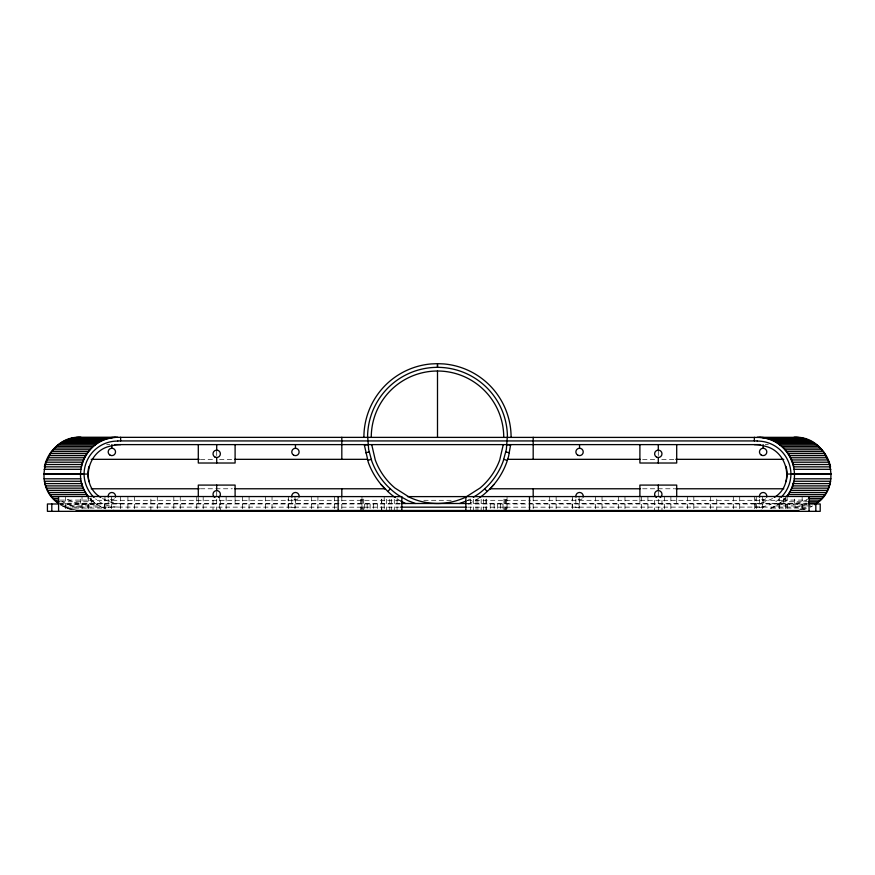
<?xml version="1.0" encoding="UTF-8"?>
<svg xmlns="http://www.w3.org/2000/svg" width="875" height="875" viewBox="0 0 875 875"><rect width="100%" height="100%" fill="white"/><g stroke="black" fill="none" stroke-linecap="round" stroke-linejoin="round"><path stroke-width="0.66" stroke-dasharray="4.38 3.28" d="M783.53 500.095L785.203 498.334A37.1 37.1 0 0 1 769.158 508.867L775.819 505.936L783.53 500.095L806.706 500.095M772.548 498.531L764.881 501.933A36.083 36.083 0 0 1 754.359 503.486M467.053 500.62L470.291 498.936M468.606 503.956L477.061 499.242A54.95 54.95 0 0 0 479.719 497.547M807.527 499.548L801.675 501.933A36.083 36.083 0 0 1 791.153 503.486L529.102 503.497M799.542 509.6L805.962 508.911L799.148 508.911M106.695 444.609L109.747 444.609M765.253 444.609L768.305 444.609M200.441 459.331L213.227 459.331M219.581 459.331L232.356 459.331M642.644 459.331L655.419 459.331M661.773 459.331L674.559 459.331M200.441 488.775L232.356 488.775M642.644 488.775L674.559 488.775M60.123 500.095L91.47 500.095L97.114 504.667L105.831 508.911M339.095 500.303L87.905 500.303L87.905 496.617M341.819 500.303L399.23 500.303M423.828 500.303L451.172 500.303M467.567 500.303L530.447 500.303M533.181 500.303L787.095 500.303L787.095 496.617M60.539 501.736L93.253 501.736M781.747 501.736L807.647 501.736M59.697 503.267L95.134 503.267M779.866 503.267L807.122 503.267M400.323 503.497L83.847 503.497A36.083 36.083 0 0 1 73.325 501.933L65.658 498.531M466.517 503.497L527.756 503.497M58.581 503.978L400.597 503.978M467.567 503.978L809.069 503.978M75.458 509.6L69.037 508.911L60.32 504.667L97.114 504.667M777.886 504.667L806.509 504.667M62.387 505.936L99.181 505.936M775.819 505.936L812.613 505.936L810.469 507.073A37.1 37.1 0 0 0 812.602 505.925M64.531 507.073L339.117 507.172M341.819 507.172L399.23 507.172M467.567 507.172L530.447 507.172M533.181 507.172L807.734 507.073M66.752 508.058L103.556 508.058M771.444 508.058L806.881 508.058M69.037 508.911L75.852 508.911M102.452 498.531L110.119 501.933A36.083 36.083 0 0 0 120.641 503.486M400.695 500.992L397.939 499.242A54.95 54.95 0 0 1 395.281 497.547M91.47 500.095L89.797 498.334A37.1 37.1 0 0 0 103.567 508.036M802.145 496.617L802.145 511.339M794.445 499.078L794.445 503.978M787.095 503.978L787.095 511.339M785.619 496.617L785.619 511.339M783.792 498.137L783.792 503.497M779.198 496.617L779.198 511.339M763.142 499.078L763.142 507.664L755.781 507.664L755.781 499.078M762.672 496.617L762.672 511.339M759.456 499.078L759.456 507.664M756.252 496.617L756.252 511.339M754.359 496.617L754.359 510.114M739.725 496.617L739.725 511.339M733.305 496.617L733.305 511.339M716.767 499.078L716.767 511.339M710.358 496.617L710.358 511.339M693.82 496.617L693.82 511.339M687.4 496.617L687.4 511.339M676.703 498.236L676.703 503.497M670.873 496.617L670.873 511.339M664.453 496.617L664.453 511.339M661.981 500.303L661.981 511.339M658.295 451.183L658.295 456.444M658.295 491.662L658.295 510.114M654.62 500.303L654.62 511.339M647.927 496.617L647.927 511.339M641.506 496.617L641.506 511.339M639.898 498.236L639.898 503.497M624.98 496.617L624.98 511.339M618.559 496.617L618.559 511.339M602.022 496.617L602.022 511.339M595.612 496.617L595.612 511.339M579.545 499.078L579.545 507.664L572.184 507.664L572.184 499.078M579.075 496.617L579.075 511.339M575.87 499.078L575.87 507.664M572.655 496.617L572.655 511.339M556.128 496.617L556.128 511.339M549.708 496.617L549.708 511.339M533.181 496.617L533.181 511.339M507.052 496.617L507.052 510.005M506.341 499.297L506.341 510.005M505.728 499.297L505.728 510.005M504.952 499.297L504.952 510.005M503.989 499.078L503.989 511.339M503.016 503.978L503.016 510.114M500.555 503.978L500.555 510.114M497.591 503.978L497.591 510.114M494.145 503.978L494.145 510.114M490.23 503.978L490.23 510.114M486.38 499.078L486.38 511.339M485.898 499.297L485.898 510.005M483.514 499.297L483.514 510.005M481.163 499.297L481.163 510.005M477.914 499.297L477.914 511.339M476.066 499.297L476.066 510.005M473.419 499.297L473.419 510.005M470.652 499.297L470.652 510.005M397.053 499.297L397.053 510.005M394.286 499.297L394.286 510.005M391.639 499.297L391.639 510.005M389.791 499.297L389.791 511.339M386.542 499.297L386.542 510.005M384.191 496.617L384.191 510.005M381.806 499.297L381.806 510.005M381.325 499.078L381.325 511.339M377.464 503.978L377.464 510.114M373.559 503.978L373.559 510.114M370.114 503.978L370.114 510.114M367.15 503.978L367.15 510.114M364.689 503.978L364.689 510.114M363.716 499.078L363.716 511.339M362.753 499.297L362.753 510.005M361.977 496.617L361.977 510.005M361.364 499.297L361.364 510.005M360.653 499.297L360.653 510.005M341.819 496.617L341.819 511.339M334.458 496.617L334.458 511.339M317.931 496.617L317.931 511.339M311.511 496.617L311.511 511.339M295.455 499.078L295.455 507.664L288.094 507.664L288.094 499.078M294.984 496.617L294.984 511.339M291.769 499.078L291.769 507.664M288.564 496.617L288.564 511.339M272.038 496.617L272.038 511.339M265.617 496.617L265.617 511.339M249.08 496.617L249.08 511.339M242.659 496.617L242.659 511.339M235.102 498.236L235.102 503.497M226.133 496.617L226.133 511.339M220.38 500.303L220.38 511.339M219.713 496.617L219.713 511.339M216.705 451.183L216.705 456.444M216.705 491.662L216.705 510.114M213.019 500.303L213.019 511.339M203.186 496.617L203.186 511.339M198.297 498.236L198.297 503.497M196.766 496.617L196.766 511.339M180.239 496.617L180.239 511.339M173.819 496.617L173.819 511.339M157.292 496.617L157.292 511.339M150.872 499.078L150.872 511.339M134.334 496.617L134.334 511.339M127.914 496.617L127.914 511.339M120.641 496.617L120.641 511.339M111.858 499.078L111.858 507.664L104.497 507.664L104.497 499.078M111.388 496.617L111.388 511.339M108.183 499.078L108.183 507.664M104.967 496.617L104.967 511.339M91.208 498.137L91.208 503.497M88.441 496.617L88.441 511.339M87.905 503.978L87.905 511.339M82.02 496.617L82.02 511.339M80.555 499.078L80.555 503.978M65.494 496.617L65.494 511.339M80.992 507.03A33.381 33.381 0 0 1 60.561 500.325M117.797 507.03A33.381 33.381 0 0 1 95.659 498.947M806.837 504.613A33.381 33.381 0 0 1 794.008 507.03M779.341 498.947A33.381 33.381 0 0 1 757.203 507.03M114.461 498.783A3.675 3.675 0 0 1 109.255 498.783M765.745 498.783A3.675 3.675 0 0 1 760.539 498.783M582.148 498.75A3.675 3.675 0 0 1 576.942 498.75M298.058 498.75A3.675 3.675 0 0 1 292.852 498.75M805.952 508.867A37.1 37.1 0 0 1 803.622 509.556M71.378 509.556A37.1 37.1 0 0 1 60.32 504.656"/><path stroke-width="1.31" d="M88.244 496.486A37.1 37.1 0 0 1 81.167 481.261L44.461 481.239A37.1 37.1 0 0 0 58.341 503.256C29.947 484.192 46.966 435.203 80.938 437.259M117.731 437.259C88.364 435.695 68.928 473.988 88.255 496.475M786.745 496.475C806.072 473.988 786.636 435.695 757.269 437.259M814.68 504.667C845.327 486.905 829.259 435.094 794.062 437.259M100.712 497.416C79.767 485.012 86.877 451.073 110.119 446.173A36.083 36.083 0 0 1 120.641 444.62M754.359 444.62A36.083 36.083 0 0 1 764.881 446.173C788.123 451.073 795.233 485.012 774.287 497.416M503.278 444.609L499.745 459.911A66.237 66.237 0 0 1 480.08 487.998L465.489 497.284A66.237 66.237 0 0 1 409.511 497.284L394.92 487.998A66.237 66.237 0 0 1 375.255 459.911L371.722 444.609M510.639 444.609L508.594 456.302L506.669 462.427A73.598 73.598 0 0 1 489.541 489.3L487.156 491.488A54.95 54.95 0 0 1 479.719 497.547M381.117 484.564L387.844 491.488L390.327 488.775A52.183 52.183 0 0 0 399.919 496.136L407.947 500.62L415.286 503.497M489.541 489.3L493.883 484.564M473.331 497.252L475.081 496.136A52.183 52.183 0 0 0 484.673 488.775L486.938 486.697A69.923 69.923 0 0 0 503.202 461.169L506.362 449.4L507.259 437.259M465.927 501.091L459.714 503.497M367.708 460.436L371.219 459.331M365.619 452.769L369.217 451.97M385.459 489.3A73.598 73.598 0 0 1 368.331 462.427L364.361 445.091L368.014 444.609M757.269 510.858L762.059 510.541A37.1 37.1 0 0 1 759.631 510.683M78.564 510.683A37.1 37.1 0 0 1 76.147 510.464L798.864 510.541A37.1 37.1 0 0 1 796.436 510.683M87.905 474.053L43.75 474.294M787.095 474.053L831.25 473.812M76.136 437.566L112.941 437.566M762.059 437.566L798.864 437.566M73.741 437.959L110.534 437.959M764.466 437.959L801.259 437.959M71.367 438.506L108.161 438.506M766.839 438.506L803.633 438.506M69.037 439.195L105.831 439.195M769.169 439.195L805.962 439.195M66.752 440.048L103.556 440.048M771.444 440.048L808.248 440.048M117.797 440.934L757.203 440.934M64.531 441.044L101.336 441.044M773.664 441.044L810.469 441.044M62.387 442.17L99.181 442.17M775.819 442.17L812.613 442.17M60.32 443.439L97.114 443.439M777.886 443.439L814.68 443.439M114.592 444.609L760.408 444.609M58.33 444.839L95.134 444.839M779.866 444.839L816.67 444.839M56.448 446.37L93.253 446.37M781.747 446.37L818.552 446.37M54.666 448.011L91.47 448.011M783.53 448.011L820.334 448.011M53.003 449.772L89.797 449.772M785.203 449.772L821.997 449.772M51.45 451.631L88.255 451.631M786.745 451.631L823.55 451.631M50.028 453.589L86.833 453.589M788.167 453.589L824.972 453.589M48.738 455.634L85.542 455.634M789.458 455.634L826.263 455.634M47.589 457.756L84.394 457.756M790.606 457.756L827.411 457.756M91.208 459.331L199.172 459.331M234.905 459.331L367.358 459.331M507.642 459.331L640.095 459.331M675.828 459.331L783.792 459.331M46.583 459.955L83.387 459.955M791.612 459.955L828.417 459.955M45.719 462.208L82.523 462.208M792.477 462.208L829.281 462.208M45.008 464.516L81.812 464.516M793.188 464.516L829.992 464.516M44.045 469.306L80.85 469.306M794.15 469.306L830.955 469.306M43.75 473.812L84.219 474.053M831.25 474.294L790.781 474.053M44.045 478.8L80.85 478.8M794.15 478.8L830.955 478.8M45.008 483.591L81.812 483.591M793.188 483.591L829.992 483.591M45.719 485.898L82.523 485.898M792.477 485.898L829.281 485.898M46.583 488.152L83.387 488.152M791.612 488.152L828.417 488.152M91.208 488.775L199.172 488.775M234.905 488.775L384.978 488.775M490.022 488.775L640.095 488.775M675.828 488.775L783.792 488.775M47.589 490.35L84.394 490.35M790.606 490.35L827.411 490.35M48.738 492.472L85.542 492.472M789.458 492.472L826.263 492.472M50.028 494.517L86.833 494.517M788.167 494.517L824.972 494.517M51.45 496.475L401.844 496.617L401.844 511.339M407.433 496.617L823.55 496.475M53.003 498.334L58.45 498.334M808.369 498.334L821.997 498.334M54.666 500.095L58.756 500.095M809.43 500.095L820.334 500.095M56.448 501.736L59.172 501.736M809.014 501.736L818.552 501.736M808.489 503.267L816.67 503.267A37.1 37.1 0 0 0 830.638 481.261L793.745 481.239A37.1 37.1 0 0 1 786.756 496.486M401.428 503.497L466.517 503.497M58.581 503.978L47.425 503.978L47.425 511.339L820.214 511.339L820.214 503.978L809.069 503.978M400.597 507.172L466.2 507.172M78.564 510.781L117.731 510.858M759.642 510.781L796.436 510.781M115.358 510.781L112.941 510.541A37.1 37.1 0 0 0 115.369 510.683M506.986 444.609L510.639 445.091M505.783 451.97L509.381 452.769M503.781 459.331L507.292 460.436M400.695 500.992L405.497 503.497M390.327 488.775L388.062 486.697A69.923 69.923 0 0 1 371.798 461.169L368.638 449.4L367.741 437.259M484.673 488.775L487.156 491.488M815.828 503.978L815.828 511.339M809.069 496.617L809.069 511.339M763.142 444.609L763.142 448.252M754.359 437.259L754.359 440.934M676.703 444.609L676.703 463.017L639.898 463.017L639.898 444.609M676.703 496.923L676.703 485.089L639.898 485.089L639.898 496.923M658.295 444.609L658.295 450.133M658.295 457.494L658.295 463.017M658.295 485.089L658.295 490.613M579.545 444.609L579.545 448.252M533.181 437.259L533.181 459.331M533.181 488.775L533.181 496.803M529.495 496.617L529.495 511.339M465.861 496.617L465.861 511.339M503.738 437.259A66.237 66.237 0 0 0 437.5 371.011L437.5 437.259M341.819 437.259L341.819 459.331M341.819 488.775L341.819 496.803M338.144 496.617L338.144 511.339M295.455 444.609L295.455 448.284M235.102 444.609L235.102 463.017L198.297 463.017L198.297 444.609M235.102 496.923L235.102 485.089L198.297 485.089L198.297 496.923M216.705 444.609L216.705 450.133M216.705 457.494L216.705 463.017M216.705 485.089L216.705 490.613M120.641 437.259L120.641 440.934M111.858 444.609L111.858 448.252M58.581 496.617L58.581 511.339M51.811 503.978L51.811 511.339M89.02 481.677A26.72 26.72 0 0 1 89.02 466.375M117.797 441.077A33.381 33.381 0 0 0 84.066 474.053A33.381 33.381 0 0 0 94.052 497.47M371.262 437.259A66.237 66.237 0 0 1 437.5 371.011M367.577 437.259A69.923 69.923 0 0 1 437.5 367.336L437.664 363.661L443.92 363.934A73.598 73.598 0 0 1 511.098 437.259M507.423 437.259A69.923 69.923 0 0 0 437.5 367.336L437.336 363.661L431.08 363.934A73.598 73.598 0 0 0 363.902 437.259M785.98 466.375A26.72 26.72 0 0 1 785.98 481.677M757.203 441.077A33.381 33.381 0 0 1 790.934 474.053A33.381 33.381 0 0 1 780.948 497.47M656.458 497.481A3.675 3.675 0 0 1 655.484 491.925A3.675 3.675 0 0 1 661.117 491.925A3.675 3.675 0 0 1 660.144 497.481M214.856 497.481A3.675 3.675 0 0 1 213.883 491.925A3.675 3.675 0 0 1 219.516 491.925A3.675 3.675 0 0 1 218.542 497.481M108.303 497.131A3.675 3.675 0 0 1 111.858 492.494A3.675 3.675 0 0 1 115.412 497.131M759.587 497.131A3.675 3.675 0 0 1 763.142 492.494A3.675 3.675 0 0 1 766.697 497.131M575.991 497.098A3.675 3.675 0 0 1 579.545 492.461A3.675 3.675 0 0 1 583.1 497.098M291.9 497.098A3.675 3.675 0 0 1 295.455 492.461A3.675 3.675 0 0 1 299.009 497.098M759.631 437.434A37.1 37.1 0 0 1 793.833 466.845L830.539 466.867A37.1 37.1 0 0 0 796.436 437.434L78.564 437.336A37.1 37.1 0 0 0 44.363 466.845L81.255 466.867A37.1 37.1 0 0 1 115.369 437.434M395.281 497.547A54.95 54.95 0 0 1 387.844 491.488M656.458 457.002A3.675 3.675 0 0 0 661.981 453.819A3.675 3.675 0 0 0 656.458 450.625A3.675 3.675 0 0 0 656.458 457.002M214.856 457.002A3.675 3.675 0 0 0 220.38 453.819A3.675 3.675 0 0 0 214.856 450.625A3.675 3.675 0 0 0 214.856 457.002M110.02 455.12A3.675 3.675 0 0 0 115.544 451.927A3.675 3.675 0 0 0 110.02 448.744A3.675 3.675 0 0 0 110.02 455.12M761.305 455.12A3.675 3.675 0 0 0 766.817 451.927A3.675 3.675 0 0 0 761.305 448.744A3.675 3.675 0 0 0 761.305 455.12M577.708 455.12A3.675 3.675 0 0 0 583.231 451.927A3.675 3.675 0 0 0 577.708 448.744A3.675 3.675 0 0 0 577.708 455.12M293.617 455.153A3.675 3.675 0 0 0 299.13 451.97A3.675 3.675 0 0 0 293.617 448.777A3.675 3.675 0 0 0 293.617 455.153"/></g></svg>
